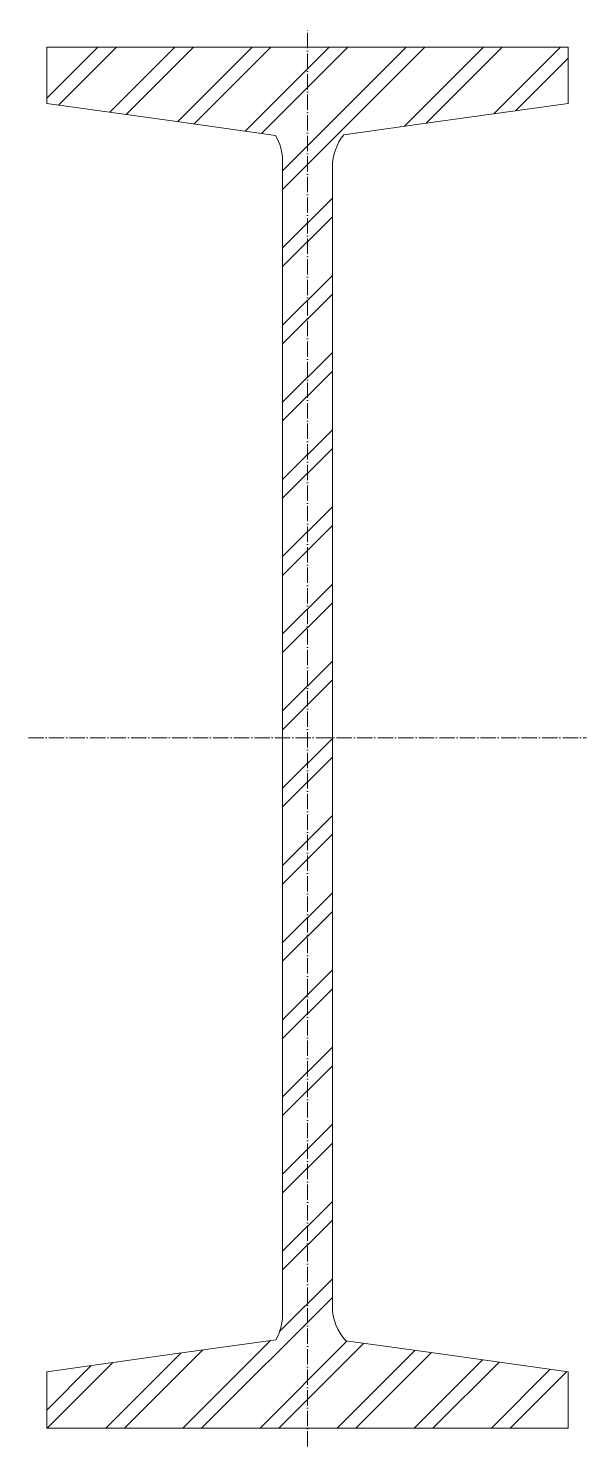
# Model space of a CAD drawing. Header units: metres. Extents: x -91 to 91, y -190 to 272.
import ezdxf

# ---------------------------------------------------------------- set-up
doc = ezdxf.new("R2010")
doc.units = ezdxf.units.M
doc.linetypes.add('MV_hartlijn_staal', pattern=[6.6, 5, -0.8, 0, -0.8])
doc.layers.add('A-DETL-GENF', color=92, linetype='Continuous', lineweight=18)

# ---------------------------------------------------------------- blocks, each defined once
blk = doc.blocks.new('28 Staalprofielen NP-profiel - NP 45-4448311-00_0 Basismaterialen')
at = {"layer": 'A-DETL-GENF', "lineweight": 13}
h = blk.add_hatch(dxfattribs=at)
h.set_pattern_fill('FP_483', color=256, style=0, pattern_type=2)
h.set_pattern_definition([(225, (359.778, -1172.974), (12.57236, -12.57236), []), (225, (359.778, -1192.024), (12.57236, -12.57236), [])])
h.paths.add_polyline_path([(-85, 265.68), (-85, 247.31), (-10.43, 236.87), (-9.15, 234.24), (-8.36, 231.42), (-8.1, 228.5), (-8.1, -147.27), (-8.35, -150.13), (-9.11, -152.9), (-10.34, -155.5), (-85, -165.95), (-85, -184.32), (85, -184.32), (85, -165.95), (12.53, -155.8), (10.12, -152.51), (8.61, -148.72), (8.1, -144.68), (8.1, 226.66), (8.54, 230.4), (9.83, 233.93), (11.89, 237.08), (85, 247.31), (85, 265.68)])
at = {"layer": 'A-DETL-GENF', "linetype": 'MV_hartlijn_staal', "lineweight": 13}
for p, q in [((0, -190.32), (0, 271.77)), ((-91, 40.66), (91, 40.66))]:
    blk.add_line(p, q, dxfattribs=at)
at = {"layer": 'A-DETL-GENF'}
for p, q in [((85, 265.68), (-85, 265.68)), ((-85, 265.68), (-85, 247.31)), ((85, 265.68), (-85, 265.68)), ((-85, 265.68), (-85, 247.31)), ((85, 247.31), (85, 265.68)), ((85, 265.68), (85, 247.31)), ((-85, 247.31), (-42.63, 241.38)), ((-85, 247.31), (-42.63, 241.38)), ((42.63, 241.38), (85, 247.31)), ((85, 247.31), (42.63, 241.38)), ((-42.63, 241.38), (-10.43, 236.87)), ((-42.63, 241.38), (-10.43, 236.87)), ((11.89, 237.08), (42.63, 241.38)), ((42.63, 241.38), (11.89, 237.08)), ((-8.1, 228.5), (-8.1, -147.27)), ((-8.1, -147.27), (-8.1, 228.5)), ((8.1, -144.68), (8.1, 226.66)), ((8.1, -144.68), (8.1, 226.66)), ((-10.34, -155.5), (-42.63, -160.02)), ((-42.63, -160.02), (-10.34, -155.5)), ((42.63, -160.02), (12.53, -155.8)), ((42.63, -160.02), (12.53, -155.8)), ((-42.63, -160.02), (-85, -165.95)), ((-85, -165.95), (-42.63, -160.02)), ((85, -165.95), (42.63, -160.02)), ((85, -165.95), (42.63, -160.02)), ((-85, -165.95), (-85, -184.32)), ((-85, -184.32), (-85, -165.95)), ((85, -184.32), (85, -165.95)), ((85, -184.32), (85, -165.95)), ((-85, -184.32), (85, -184.32)), ((85, -184.32), (-85, -184.32))]:
    blk.add_line(p, q, dxfattribs=at)
for centre, start, end in [((-24.3, 228.5), 360, 31.1148), ((-24.3, 228.5), 360, 31.1148), ((24.3, 226.66), 139.9743, 180), ((24.3, 226.66), 139.9743, 180), ((-24.3, -147.27), 329.4913, 0), ((-24.3, -147.27), 329.4913, 0), ((24.3, -144.68), 180, 223.3788), ((24.3, -144.68), 180, 223.3788)]:
    blk.add_arc(centre, 16.2, start, end, dxfattribs=at)

msp = doc.modelspace()

# ---------------------------------------------------------------- block references
msp.add_blockref('28 Staalprofielen NP-profiel - NP 45-4448311-00_0 Basismaterialen', (0, 0))

doc.saveas('drawing.dxf')
